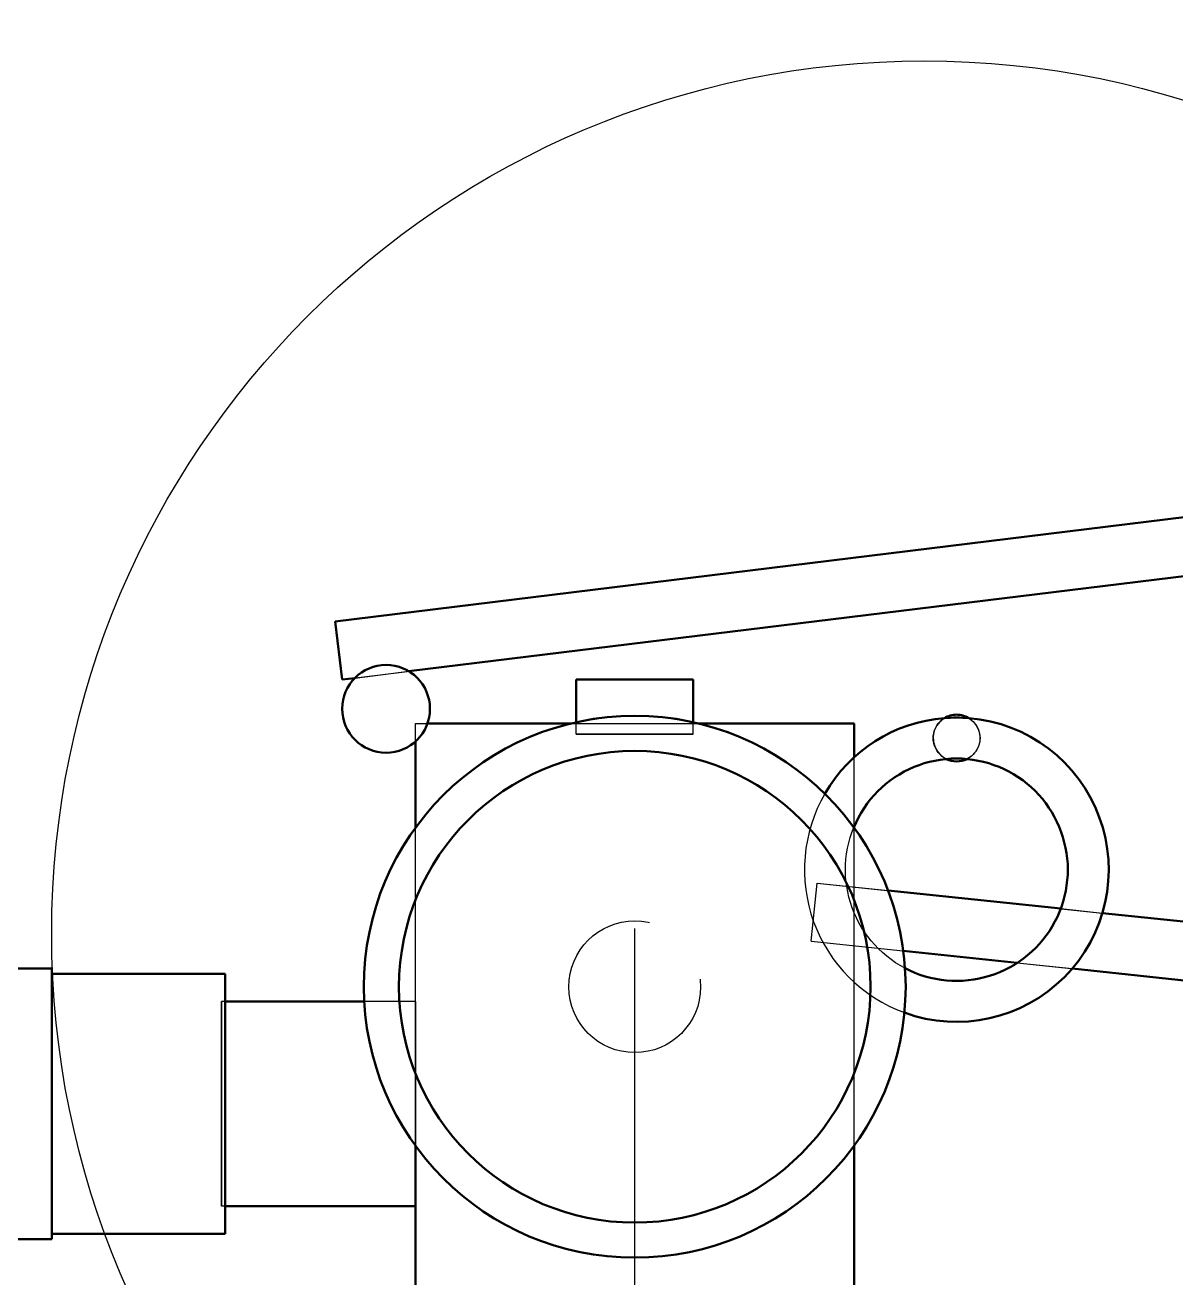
# Model space of a CAD drawing. Header units: millimetres. Extents: x 0 to 594, y 0 to 420.
# Drawn here: x 89.87 to 100.49, y 362.15 to 373.71 of the extents above; entities that cross this region are included whole.
import ezdxf

# ---------------------------------------------------------------- set-up
doc = ezdxf.new("R2010")
doc.units = ezdxf.units.MM
doc.linetypes.add('ISO02-TRAZOS', pattern=[3.75, 3, -0.75])
doc.linetypes.add('ISO04-TRAZO-PUNTO', pattern=[7.625, 6, -0.75, 0.125, -0.75])
for name, color, linetype, lineweight in [('01-VISIBLE', 7, 'CONTINUOUS', 50), ('02-OCULTA', 4, 'ISO02-TRAZOS', 25), ('03-EJE', 1, 'ISO04-TRAZO-PUNTO', 25), ('08-FINA', 5, 'CONTINUOUS', 25)]:
    doc.layers.add(name, color=color, linetype=linetype, lineweight=lineweight)

msp = doc.modelspace()

# ---------------------------------------------------------------- linework, layer by layer
at = {"layer": '01-VISIBLE'}
for p, q in [((92.734, 368.209), (109.93, 370.32)), ((93.416, 367.749), (109.996, 369.784)), ((92.8, 367.673), (92.734, 368.209)), ((92.8, 367.673), (92.917, 367.687)), ((94.96, 367.279), (94.96, 367.673)), ((96.04, 367.279), (96.04, 367.673)), ((94.015, 367.268), (94.913, 367.268)), ((96.087, 367.268), (96.985, 367.268)), ((97.525, 366.956), (97.525, 367.268)), ((93.475, 366.304), (93.475, 367.101)), ((97.525, 366.304), (97.525, 366.318)), ((97.837, 365.726), (99.431, 365.559)), ((99.816, 365.518), (108.501, 364.605)), ((97.978, 365.168), (99.029, 365.058)), ((90.12, 365.008), (79, 365.008)), ((91.72, 364.958), (90.12, 364.958)), ((99.536, 365.005), (108.445, 364.068)), ((93.004, 364.703), (91.72, 364.703)), ((93.475, 361.868), (93.475, 363.372)), ((97.525, 361.868), (97.525, 363.372)), ((93.475, 362.813), (91.72, 362.813)), ((90.12, 362.508), (79, 362.508)), ((91.72, 362.558), (90.12, 362.558))]:
    msp.add_line(p, q, dxfattribs=at)
for points in [[(94.96, 367.673), (95.011, 367.673), (95.063, 367.673), (95.114, 367.673), (95.166, 367.673), (95.217, 367.673), (95.269, 367.673), (95.32, 367.673), (95.371, 367.673), (95.423, 367.673), (95.474, 367.673), (95.526, 367.673), (95.577, 367.673), (95.629, 367.673), (95.68, 367.673), (95.731, 367.673), (95.783, 367.673), (95.834, 367.673), (95.886, 367.673), (95.937, 367.673), (95.989, 367.673), (96.04, 367.673)], [(93.587, 367.268), (93.64, 367.268), (93.694, 367.268), (93.747, 367.268), (93.801, 367.268), (93.854, 367.268), (93.908, 367.268), (93.961, 367.268), (94.015, 367.268)], [(97.525, 367.268), (97.471, 367.268), (97.417, 367.268), (97.363, 367.268), (97.309, 367.268), (97.255, 367.268), (97.201, 367.268), (97.147, 367.268), (97.093, 367.268), (97.039, 367.268), (96.985, 367.268)], [(97.521, 366.309), (97.542, 366.355), (97.564, 366.4), (97.589, 366.444), (97.616, 366.487), (97.645, 366.528), (97.676, 366.568), (97.709, 366.606), (97.744, 366.643), (97.78, 366.677), (97.818, 366.71), (97.858, 366.742), (97.899, 366.771), (97.942, 366.798), (97.986, 366.823), (98.031, 366.845), (98.077, 366.866), (98.124, 366.884), (98.172, 366.9), (98.22, 366.913), (98.27, 366.924), (98.319, 366.933), (98.369, 366.939), (98.42, 366.943), (98.47, 366.944)], [(98.47, 366.944), (98.52, 366.943), (98.57, 366.939), (98.62, 366.933), (98.67, 366.924), (98.719, 366.913), (98.767, 366.9), (98.815, 366.884), (98.862, 366.866), (98.908, 366.846), (98.953, 366.823), (98.996, 366.799), (99.039, 366.772), (99.08, 366.743), (99.12, 366.712), (99.158, 366.679), (99.194, 366.645), (99.229, 366.609), (99.262, 366.571), (99.293, 366.531), (99.322, 366.49), (99.349, 366.448), (99.374, 366.404), (99.396, 366.359), (99.417, 366.313), (99.435, 366.266), (99.451, 366.219), (99.464, 366.17), (99.476, 366.121), (99.484, 366.072), (99.491, 366.022), (99.495, 365.972), (99.496, 365.922), (99.495, 365.872), (99.491, 365.821), (99.485, 365.772), (99.477, 365.722), (99.466, 365.673), (99.453, 365.625), (99.438, 365.577), (99.42, 365.53), (99.4, 365.484), (99.377, 365.439), (99.353, 365.395), (99.326, 365.352), (99.297, 365.311), (99.267, 365.271), (99.234, 365.233), (99.2, 365.197), (99.163, 365.162), (99.125, 365.129), (99.086, 365.098), (99.045, 365.068), (99.003, 365.041), (98.959, 365.016), (98.915, 364.993), (98.869, 364.973), (98.822, 364.954), (98.774, 364.938), (98.726, 364.925), (98.677, 364.913), (98.628, 364.904), (98.578, 364.898), (98.528, 364.894), (98.478, 364.892), (98.427, 364.893), (98.377, 364.896), (98.327, 364.902), (98.278, 364.91), (98.229, 364.921), (98.18, 364.934), (98.132, 364.949), (98.085, 364.967), (98.039, 364.987), (97.994, 365.009)], [(90.12, 362.508), (90.12, 362.558), (90.12, 362.608), (90.12, 362.658), (90.12, 362.708), (90.12, 362.758), (90.12, 362.808), (90.12, 362.858), (90.12, 362.908), (90.12, 362.958), (90.12, 363.008), (90.12, 363.058), (90.12, 363.108), (90.12, 363.158), (90.12, 363.208), (90.12, 363.258), (90.12, 363.308), (90.12, 363.358), (90.12, 363.408), (90.12, 363.458), (90.12, 363.508), (90.12, 363.558), (90.12, 363.608), (90.12, 363.658), (90.12, 363.708), (90.12, 363.758), (90.12, 363.808), (90.12, 363.858), (90.12, 363.908), (90.12, 363.958), (90.12, 364.008), (90.12, 364.058), (90.12, 364.108), (90.12, 364.158), (90.12, 364.208), (90.12, 364.258), (90.12, 364.308), (90.12, 364.358), (90.12, 364.408), (90.12, 364.458), (90.12, 364.508), (90.12, 364.558), (90.12, 364.608), (90.12, 364.658), (90.12, 364.708), (90.12, 364.758), (90.12, 364.808), (90.12, 364.858), (90.12, 364.908), (90.12, 364.958), (90.12, 365.008)], [(91.72, 362.558), (91.72, 362.608), (91.72, 362.658), (91.72, 362.708), (91.72, 362.758), (91.72, 362.808), (91.72, 362.858), (91.72, 362.908), (91.72, 362.958), (91.72, 363.008), (91.72, 363.058), (91.72, 363.108), (91.72, 363.158), (91.72, 363.208), (91.72, 363.258), (91.72, 363.308), (91.72, 363.358), (91.72, 363.408), (91.72, 363.458), (91.72, 363.508), (91.72, 363.558), (91.72, 363.608), (91.72, 363.658), (91.72, 363.708), (91.72, 363.758), (91.72, 363.808), (91.72, 363.858), (91.72, 363.908), (91.72, 363.958), (91.72, 364.008), (91.72, 364.058), (91.72, 364.108), (91.72, 364.158), (91.72, 364.208), (91.72, 364.258), (91.72, 364.308), (91.72, 364.358), (91.72, 364.408), (91.72, 364.458), (91.72, 364.508), (91.72, 364.558), (91.72, 364.608), (91.72, 364.658), (91.72, 364.708), (91.72, 364.758), (91.72, 364.808), (91.72, 364.858), (91.72, 364.908), (91.72, 364.958)]]:
    msp.add_lwpolyline(points, dxfattribs=at)
for centre, radius in [((93.205, 367.403), 0.405), ((95.5, 364.838), 2.176)]:
    msp.add_circle(centre, radius, dxfattribs=at)
for centre, radius, start, end in [((95.5, 367.23), 20.23, 0, 180), ((95.5, 364.838), 2.5, 90, -90), ((95.5, 364.838), 2.5, -90, 90), ((98.47, 367.133), 0.216, 90, 121.3322), ((98.47, 365.918), 1.404, 90, 94.5886), ((98.47, 367.133), 0.216, 58.6678, 90), ((98.47, 365.918), 1.404, 85.4114, 90), ((98.47, 365.918), 1.404, 94.5886, 150.0202), ((98.47, 365.918), 1.404, -110.054, 85.4114), ((98.47, 365.918), 1.026, 90, 95.3682), ((98.47, 367.133), 0.216, -116.3843, -63.6157), ((98.47, 365.918), 1.026, 84.6318, 90)]:
    msp.add_arc(centre, radius, start, end, dxfattribs=at)
at = {"layer": '02-OCULTA'}
for p, q in [((92.734, 368.209), (109.93, 370.32)), ((92.8, 367.673), (109.996, 369.784)), ((92.8, 367.673), (92.734, 368.209)), ((92.917, 367.687), (93.416, 367.749)), ((93.475, 367.101), (93.475, 367.268)), ((93.475, 361.868), (93.475, 367.268)), ((94.015, 367.268), (96.985, 367.268)), ((94.913, 367.268), (96.087, 367.268)), ((94.96, 367.168), (94.96, 367.279)), ((96.04, 367.168), (96.04, 367.279)), ((97.525, 361.868), (97.525, 367.268)), ((97.525, 366.318), (97.525, 366.956)), ((93.475, 363.372), (93.475, 366.304)), ((97.525, 363.372), (97.525, 366.304)), ((97.127, 365.258), (97.184, 365.795)), ((97.127, 365.258), (97.184, 365.795)), ((97.184, 365.795), (97.837, 365.726)), ((97.184, 365.795), (108.501, 364.605)), ((99.431, 365.559), (99.816, 365.518)), ((97.127, 365.258), (97.978, 365.168)), ((97.127, 365.258), (108.445, 364.068)), ((99.029, 365.058), (99.536, 365.005)), ((91.72, 364.703), (91.685, 364.703)), ((93.475, 364.703), (93.004, 364.703)), ((91.72, 362.813), (91.685, 362.813))]:
    msp.add_line(p, q, dxfattribs=at)
for points in [[(96.04, 367.673), (95.989, 367.673), (95.937, 367.673), (95.886, 367.673), (95.834, 367.673), (95.783, 367.673), (95.731, 367.673), (95.68, 367.673), (95.629, 367.673), (95.577, 367.673), (95.526, 367.673), (95.474, 367.673), (95.423, 367.673), (95.371, 367.673), (95.32, 367.673), (95.269, 367.673), (95.217, 367.673), (95.166, 367.673), (95.114, 367.673), (95.063, 367.673), (95.011, 367.673), (94.96, 367.673)], [(93.475, 367.268), (93.494, 367.268), (93.512, 367.268), (93.531, 367.268), (93.55, 367.268), (93.568, 367.268), (93.587, 367.268)], [(93.475, 367.268), (93.529, 367.268), (93.583, 367.268), (93.637, 367.268), (93.691, 367.268), (93.745, 367.268), (93.799, 367.268), (93.853, 367.268), (93.907, 367.268), (93.961, 367.268), (94.015, 367.268)], [(97.525, 367.268), (97.471, 367.268), (97.417, 367.268), (97.363, 367.268), (97.309, 367.268), (97.255, 367.268), (97.201, 367.268), (97.147, 367.268), (97.093, 367.268), (97.039, 367.268), (96.985, 367.268)], [(98.358, 367.318), (98.317, 367.286), (98.286, 367.246), (98.264, 367.199), (98.255, 367.149), (98.257, 367.098), (98.271, 367.049), (98.296, 367.005), (98.331, 366.967), (98.374, 366.94)], [(98.582, 367.318), (98.623, 367.286), (98.654, 367.246), (98.676, 367.199), (98.685, 367.149), (98.683, 367.098), (98.669, 367.049), (98.644, 367.005), (98.609, 366.967), (98.566, 366.94)], [(96.04, 367.168), (95.989, 367.168), (95.937, 367.168), (95.886, 367.168), (95.834, 367.168), (95.783, 367.168), (95.731, 367.168), (95.68, 367.168), (95.629, 367.168), (95.577, 367.168), (95.526, 367.168), (95.474, 367.168), (95.423, 367.168), (95.371, 367.168), (95.32, 367.168), (95.269, 367.168), (95.217, 367.168), (95.166, 367.168), (95.114, 367.168), (95.063, 367.168), (95.011, 367.168), (94.96, 367.168)], [(94.96, 367.168), (95.011, 367.168), (95.063, 367.168), (95.114, 367.168), (95.166, 367.168), (95.217, 367.168), (95.269, 367.168), (95.32, 367.168), (95.371, 367.168), (95.423, 367.168), (95.474, 367.168), (95.526, 367.168), (95.577, 367.168), (95.629, 367.168), (95.68, 367.168), (95.731, 367.168), (95.783, 367.168), (95.834, 367.168), (95.886, 367.168), (95.937, 367.168), (95.989, 367.168), (96.04, 367.168)], [(97.994, 365.009), (97.95, 365.034), (97.907, 365.06), (97.865, 365.089), (97.825, 365.12), (97.787, 365.153), (97.75, 365.187), (97.715, 365.224), (97.681, 365.262), (97.65, 365.301), (97.621, 365.343), (97.593, 365.385), (97.568, 365.429), (97.545, 365.474), (97.524, 365.52), (97.506, 365.567), (97.49, 365.615), (97.476, 365.664), (97.465, 365.713), (97.456, 365.763), (97.449, 365.813), (97.445, 365.864), (97.444, 365.914), (97.445, 365.965), (97.449, 366.015), (97.455, 366.066), (97.463, 366.116), (97.474, 366.165), (97.488, 366.214), (97.503, 366.262), (97.521, 366.309)], [(90.12, 365.008), (90.12, 364.958), (90.12, 364.908), (90.12, 364.858), (90.12, 364.808), (90.12, 364.758), (90.12, 364.708), (90.12, 364.658), (90.12, 364.608), (90.12, 364.558), (90.12, 364.508), (90.12, 364.458), (90.12, 364.408), (90.12, 364.358), (90.12, 364.308), (90.12, 364.258), (90.12, 364.208), (90.12, 364.158), (90.12, 364.108), (90.12, 364.058), (90.12, 364.008), (90.12, 363.958), (90.12, 363.908), (90.12, 363.858), (90.12, 363.808), (90.12, 363.758), (90.12, 363.708), (90.12, 363.658), (90.12, 363.608), (90.12, 363.558), (90.12, 363.508), (90.12, 363.458), (90.12, 363.408), (90.12, 363.358), (90.12, 363.308), (90.12, 363.258), (90.12, 363.208), (90.12, 363.158), (90.12, 363.108), (90.12, 363.058), (90.12, 363.008), (90.12, 362.958), (90.12, 362.908), (90.12, 362.858), (90.12, 362.808), (90.12, 362.758), (90.12, 362.708), (90.12, 362.658), (90.12, 362.608), (90.12, 362.558), (90.12, 362.508)], [(90.12, 362.558), (90.12, 362.608), (90.12, 362.658), (90.12, 362.708), (90.12, 362.758), (90.12, 362.808), (90.12, 362.858), (90.12, 362.908), (90.12, 362.958), (90.12, 363.008), (90.12, 363.058), (90.12, 363.108), (90.12, 363.158), (90.12, 363.208), (90.12, 363.258), (90.12, 363.308), (90.12, 363.358), (90.12, 363.408), (90.12, 363.458), (90.12, 363.508), (90.12, 363.558), (90.12, 363.608), (90.12, 363.658), (90.12, 363.708), (90.12, 363.758), (90.12, 363.808), (90.12, 363.858), (90.12, 363.908), (90.12, 363.958), (90.12, 364.008), (90.12, 364.058), (90.12, 364.108), (90.12, 364.158), (90.12, 364.208), (90.12, 364.258), (90.12, 364.308), (90.12, 364.358), (90.12, 364.408), (90.12, 364.458), (90.12, 364.508), (90.12, 364.558), (90.12, 364.608), (90.12, 364.658), (90.12, 364.708), (90.12, 364.758), (90.12, 364.808), (90.12, 364.858), (90.12, 364.908), (90.12, 364.958)], [(90.12, 364.958), (90.12, 364.908), (90.12, 364.858), (90.12, 364.808), (90.12, 364.758), (90.12, 364.708), (90.12, 364.658), (90.12, 364.608), (90.12, 364.558), (90.12, 364.508), (90.12, 364.458), (90.12, 364.408), (90.12, 364.358), (90.12, 364.308), (90.12, 364.258), (90.12, 364.208), (90.12, 364.158), (90.12, 364.108), (90.12, 364.058), (90.12, 364.008), (90.12, 363.958), (90.12, 363.908), (90.12, 363.858), (90.12, 363.808), (90.12, 363.758), (90.12, 363.708), (90.12, 363.658), (90.12, 363.608), (90.12, 363.558), (90.12, 363.508), (90.12, 363.458), (90.12, 363.408), (90.12, 363.358), (90.12, 363.308), (90.12, 363.258), (90.12, 363.208), (90.12, 363.158), (90.12, 363.108), (90.12, 363.058), (90.12, 363.008), (90.12, 362.958), (90.12, 362.908), (90.12, 362.858), (90.12, 362.808), (90.12, 362.758), (90.12, 362.708), (90.12, 362.658), (90.12, 362.608), (90.12, 362.558)], [(91.72, 364.958), (91.72, 364.908), (91.72, 364.858), (91.72, 364.808), (91.72, 364.758), (91.72, 364.708), (91.72, 364.658), (91.72, 364.608), (91.72, 364.558), (91.72, 364.508), (91.72, 364.458), (91.72, 364.408), (91.72, 364.358), (91.72, 364.308), (91.72, 364.258), (91.72, 364.208), (91.72, 364.158), (91.72, 364.108), (91.72, 364.058), (91.72, 364.008), (91.72, 363.958), (91.72, 363.908), (91.72, 363.858), (91.72, 363.808), (91.72, 363.758), (91.72, 363.708), (91.72, 363.658), (91.72, 363.608), (91.72, 363.558), (91.72, 363.508), (91.72, 363.458), (91.72, 363.408), (91.72, 363.358), (91.72, 363.308), (91.72, 363.258), (91.72, 363.208), (91.72, 363.158), (91.72, 363.108), (91.72, 363.058), (91.72, 363.008), (91.72, 362.958), (91.72, 362.908), (91.72, 362.858), (91.72, 362.808), (91.72, 362.758), (91.72, 362.708), (91.72, 362.658), (91.72, 362.608), (91.72, 362.558)], [(91.685, 362.813), (91.685, 362.864), (91.685, 362.915), (91.685, 362.966), (91.685, 363.017), (91.685, 363.068), (91.685, 363.12), (91.685, 363.171), (91.685, 363.222), (91.685, 363.273), (91.685, 363.324), (91.685, 363.375), (91.685, 363.426), (91.685, 363.477), (91.685, 363.528), (91.685, 363.579), (91.685, 363.63), (91.685, 363.681), (91.685, 363.732), (91.685, 363.784), (91.685, 363.835), (91.685, 363.886), (91.685, 363.937), (91.685, 363.988), (91.685, 364.039), (91.685, 364.09), (91.685, 364.141), (91.685, 364.192), (91.685, 364.243), (91.685, 364.294), (91.685, 364.345), (91.685, 364.397), (91.685, 364.448), (91.685, 364.499), (91.685, 364.55), (91.685, 364.601), (91.685, 364.652), (91.685, 364.703)], [(91.685, 364.703), (91.685, 364.652), (91.685, 364.601), (91.685, 364.55), (91.685, 364.499), (91.685, 364.448), (91.685, 364.397), (91.685, 364.345), (91.685, 364.294), (91.685, 364.243), (91.685, 364.192), (91.685, 364.141), (91.685, 364.09), (91.685, 364.039), (91.685, 363.988), (91.685, 363.937), (91.685, 363.886), (91.685, 363.835), (91.685, 363.784), (91.685, 363.732), (91.685, 363.681), (91.685, 363.63), (91.685, 363.579), (91.685, 363.528), (91.685, 363.477), (91.685, 363.426), (91.685, 363.375), (91.685, 363.324), (91.685, 363.273), (91.685, 363.222), (91.685, 363.171), (91.685, 363.12), (91.685, 363.068), (91.685, 363.017), (91.685, 362.966), (91.685, 362.915), (91.685, 362.864), (91.685, 362.813)], [(93.475, 362.813), (93.475, 362.864), (93.475, 362.915), (93.475, 362.966), (93.475, 363.017), (93.475, 363.068), (93.475, 363.12), (93.475, 363.171), (93.475, 363.222), (93.475, 363.273), (93.475, 363.324), (93.475, 363.375), (93.475, 363.426), (93.475, 363.477), (93.475, 363.528), (93.475, 363.579), (93.475, 363.63), (93.475, 363.681), (93.475, 363.732), (93.475, 363.784), (93.475, 363.835), (93.475, 363.886), (93.475, 363.937), (93.475, 363.988), (93.475, 364.039), (93.475, 364.09), (93.475, 364.141), (93.475, 364.192), (93.475, 364.243), (93.475, 364.294), (93.475, 364.345), (93.475, 364.397), (93.475, 364.448), (93.475, 364.499), (93.475, 364.55), (93.475, 364.601), (93.475, 364.652), (93.475, 364.703)], [(93.475, 364.703), (93.475, 364.652), (93.475, 364.601), (93.475, 364.55), (93.475, 364.499), (93.475, 364.448), (93.475, 364.397), (93.475, 364.345), (93.475, 364.294), (93.475, 364.243), (93.475, 364.192), (93.475, 364.141), (93.475, 364.09), (93.475, 364.039), (93.475, 363.988), (93.475, 363.937), (93.475, 363.886), (93.475, 363.835), (93.475, 363.784), (93.475, 363.732), (93.475, 363.681), (93.475, 363.63), (93.475, 363.579), (93.475, 363.528), (93.475, 363.477), (93.475, 363.426), (93.475, 363.375), (93.475, 363.324), (93.475, 363.273), (93.475, 363.222), (93.475, 363.171), (93.475, 363.12), (93.475, 363.068), (93.475, 363.017), (93.475, 362.966), (93.475, 362.915), (93.475, 362.864), (93.475, 362.813)]]:
    msp.add_lwpolyline(points, dxfattribs=at)
for centre, radius in [((93.205, 367.403), 0.405), ((95.5, 364.838), 2.5), ((98.47, 367.133), 0.216), ((95.5, 364.838), 0.608), ((95.5, 364.838), 0.608)]:
    msp.add_circle(centre, radius, dxfattribs=at)
msp.add_arc((98.47, 365.918), 1.404, 150.0202, -110.054, dxfattribs=at)
at = {"layer": '03-EJE'}
msp.add_line((95.5, 245), (95.5, 365.518), dxfattribs=at)
at = {"layer": '08-FINA'}
msp.add_circle((98.172, 365.329), 8.053, dxfattribs=at)

doc.saveas('drawing.dxf')
